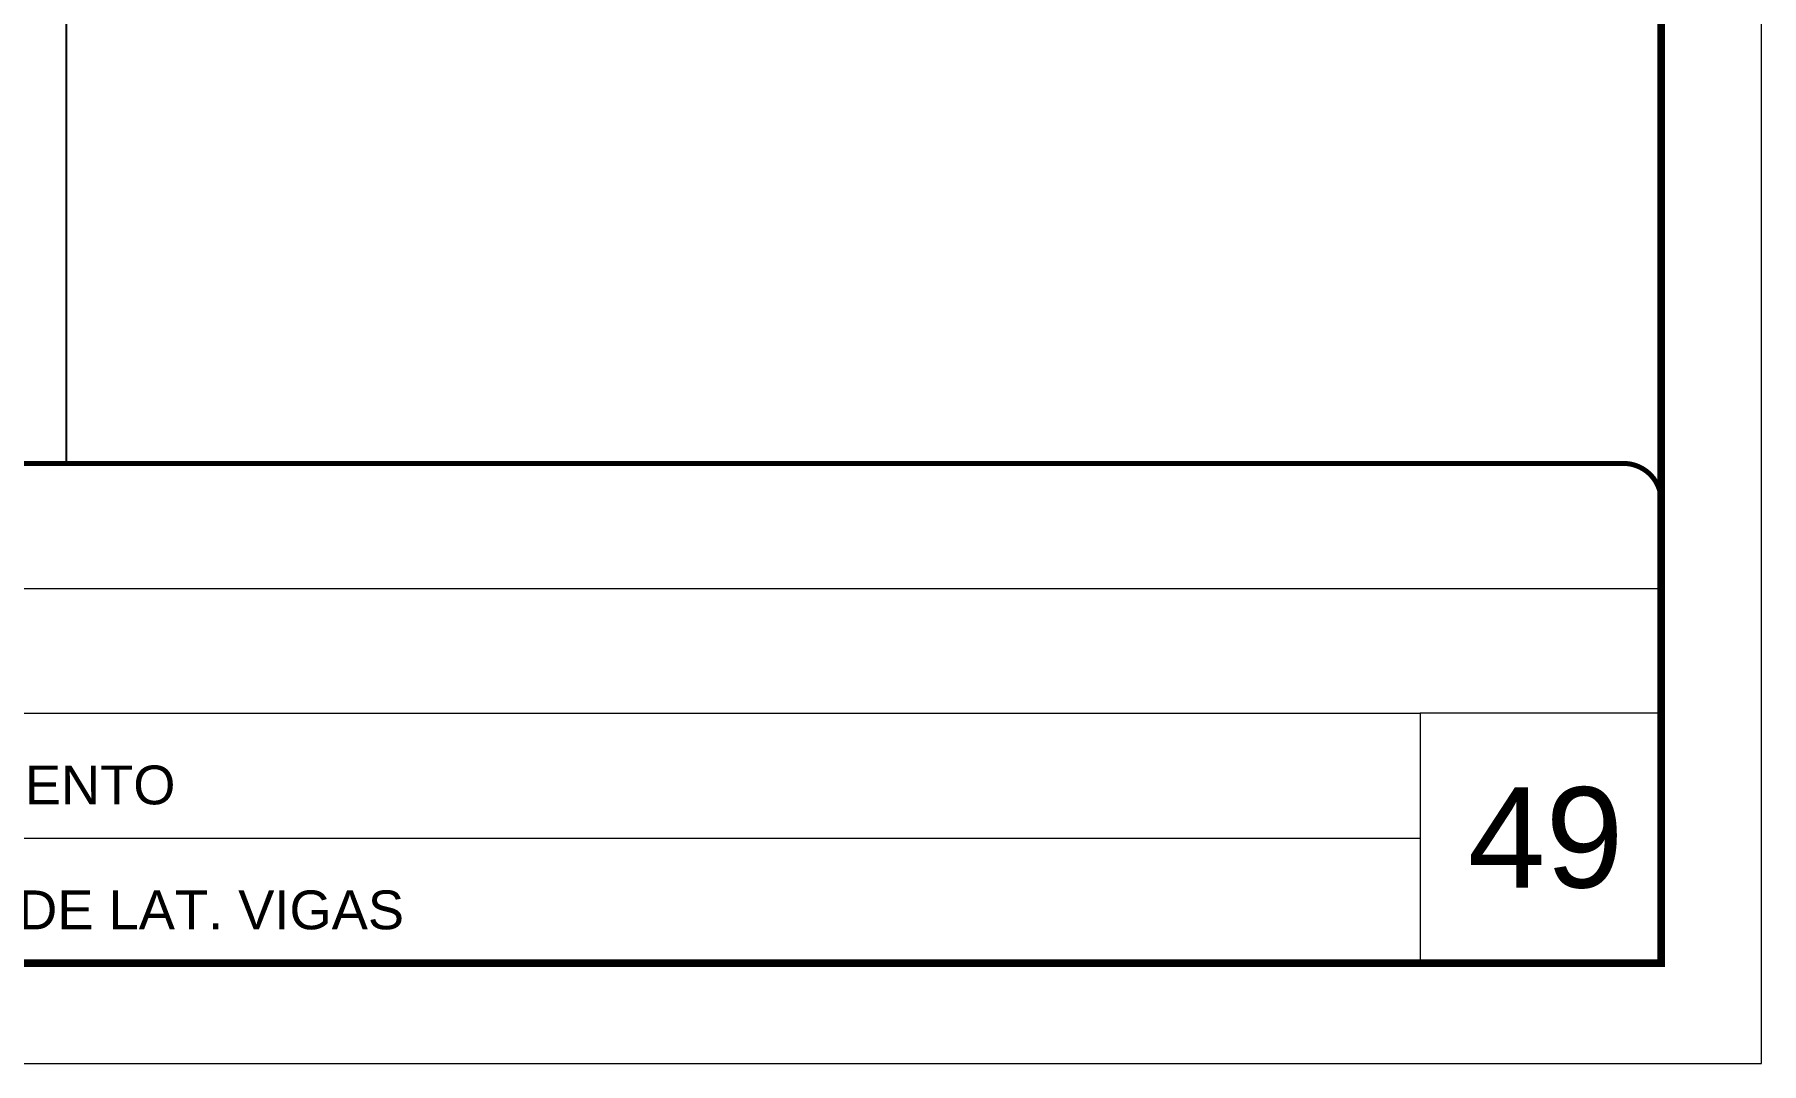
# Model space of a CAD drawing. Extents: x -3394 to 16474, y -5031 to 14397.
# Drawn here: x 5069 to 5757, y -436 to -26 of the extents above; entities that cross this region are included whole.
import ezdxf

# ---------------------------------------------------------------- set-up
doc = ezdxf.new("R2010")
doc.units = 0
doc.linetypes.add('CONTINUO', pattern=[0])
doc.linetypes.add('DASHED', pattern=[0.75, 0.5, -0.25])
doc.layers.get('0').update_dxf_attribs({"linetype": 'CONTINUOUS'})
for name, color, linetype, lineweight in [('CARIMBO', 255, 'CONTINUOUS', 9), ('Folhas', 255, 'CONTINUOUS', 9), ('SARRAFO DE PRESSAO', 251, 'DASHED', 9)]:
    doc.layers.add(name, color=color, linetype=linetype, lineweight=lineweight)
doc.layers.add('COTA', color=241, linetype='CONTINUOUS')
doc.styles.add('ARIAL', font='arial.ttf')

# ---------------------------------------------------------------- blocks, each defined once
blk = doc.blocks.new('9999999999')
at = {"color": 30, "linetype": 'CONTINUO'}
for p, q in [((98564.56, 34379.64), (99583.98, 34379.64)), ((98564.56, 34329.83), (99487.98, 34329.83)), ((99583.98, 34329.83), (99487.98, 34329.83)), ((99487.98, 34329.83), (99487.98, 34230.21)), ((98564.56, 34280.02), (99487.98, 34280.02))]:
    blk.add_line(p, q, dxfattribs=at)
at = {"color": 30, "linetype": 'CONTINUO', "const_width": 2}
blk.add_lwpolyline([(99583.98, 34230.21), (99583.98, 34414.45, 0.414214), (99568.98, 34429.45), (98228.98, 34429.45, 0.414214), (98213.98, 34414.45), (98213.98, 34245.21, 0.414214), (98228.98, 34230.21), (99583.98, 34230.21)], format="xyb", dxfattribs=at)
at = {"layer": 'Folhas'}
blk.add_lwpolyline([(98138.98, 34190.21), (99623.98, 34190.21), (99623.98, 35240.21), (98138.98, 35240.21)], close=True, dxfattribs=at)
at = {"layer": 'Folhas', "color": 30, "const_width": 3}
blk.add_lwpolyline([(98213.98, 34230.21), (99583.98, 34230.21), (99583.98, 35200.21), (98213.98, 35200.21)], close=True, dxfattribs=at)
at = {"color": 7, "linetype": 'Continuous', "ltscale": 5, "style": 'ARIAL'}
for s, p in [('1° PAVIMENTO', (98837.68, 34293.51)), ('PAINÉIS DE LAT. VIGAS', (98837.68, 34243.7))]:
    blk.add_text(s, height=15.4829, dxfattribs=at).set_placement(p)

msp = doc.modelspace()

# ---------------------------------------------------------------- linework, layer by layer
at = {"layer": 'COTA', "linetype": 'Continuous'}
msp.add_line((5081.41, 573.65), (5081.41, -197.11), dxfattribs=at)

# ---------------------------------------------------------------- block references
at = {"layer": 'SARRAFO DE PRESSAO', "color": 6, "linetype": 'ByBlock'}
msp.add_blockref('9999999999', (-93866.77, -34626.55), dxfattribs=at)

# ---------------------------------------------------------------- texts
at = {"layer": 'CARIMBO', "style": 'ARIAL'}
msp.add_text('49', height=40, dxfattribs=at).set_placement((5640.07, -366.21))

doc.saveas('drawing.dxf')
